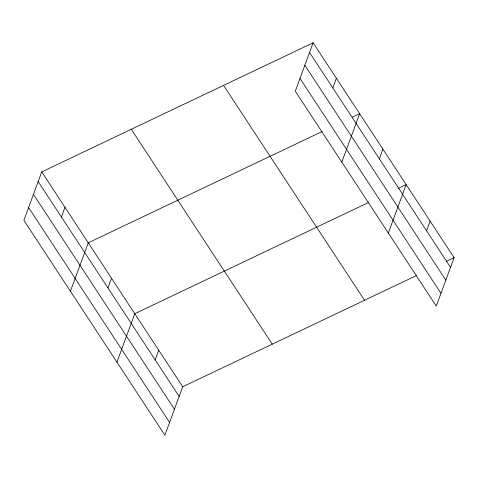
<?xml version="1.0" encoding="UTF-8"?>
<svg xmlns="http://www.w3.org/2000/svg" width="478" height="478" viewBox="0 0 478 478"><rect width="100%" height="100%" fill="white"/><g stroke="black" fill="none" stroke-linecap="round" stroke-linejoin="round"><path stroke-width="0.72" d="M313.114 42.793L295.29 91.238L436.277 306.099L454.1 257.654L313.114 42.793L41.723 171.901L23.9 220.346L164.886 435.207L182.71 386.762L416.673 275.459M61.429 217.03L64.984 207.35M70.427 291.251L88.251 242.806L322.214 131.504M107.95 287.935L111.511 278.256M116.949 362.157L134.772 313.711L368.735 202.409M155.183 359.916L158.744 350.237M332.813 87.922L336.375 78.243M341.818 162.144L359.641 113.698L352.286 117.194M379.341 158.827L382.902 149.148M388.339 233.049L406.163 184.604L398.144 188.416M426.573 230.802L430.134 221.129M446.082 261.472L454.1 257.654M309.553 52.466L450.539 267.333M304.844 65.259L445.831 280.126M299.999 78.446L440.985 293.307M223.555 85.395L364.541 300.262M131.283 129.293L272.269 344.16M41.723 171.901L182.71 386.762M38.162 181.58L179.148 396.441M33.454 194.373L174.44 409.234M28.608 207.554L169.594 422.415"/></g></svg>
